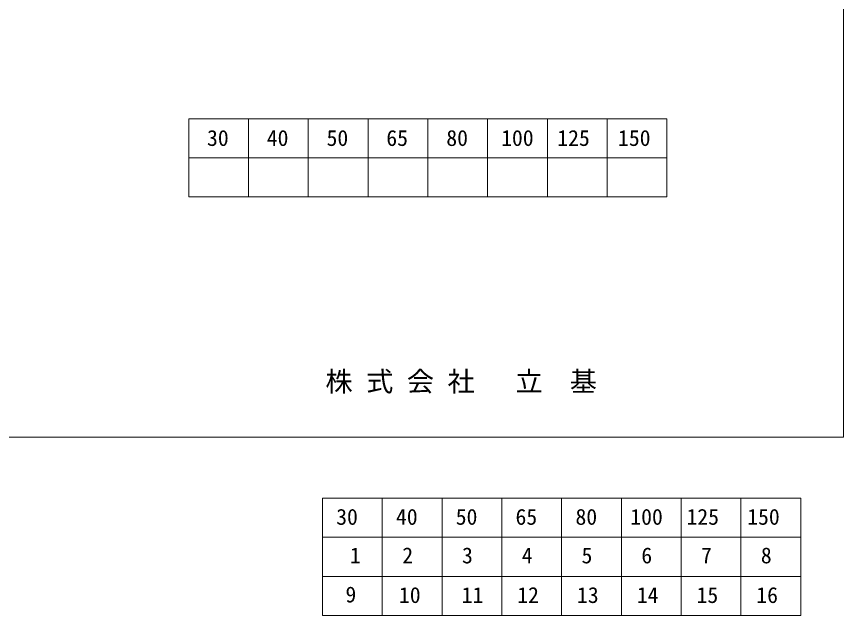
# Model space of a CAD drawing. Units: millimetres, scale not verified. Extents: x -4890 to 18490, y -2302 to 2302.
# Drawn here: x 3368 to 4890, y -2302 to -1199 of the extents above; entities that cross this region are included whole.
import ezdxf
from ezdxf.enums import TextEntityAlignment as Align

# ---------------------------------------------------------------- set-up
doc = ezdxf.new("R2010")
doc.units = ezdxf.units.MM
doc.header["$LTSCALE"] = 10
for name, color, linetype, lineweight in [('0-2_waku', 7, 'Continuous', 18), ('0-E_文字１', 7, 'Continuous', 18), ('1-5_文字２', 7, 'Continuous', 5)]:
    doc.layers.add(name, color=color, linetype=linetype, lineweight=lineweight)
doc.styles.add('ＭＳ ゴシック', font='')
doc.styles.get('ＭＳ ゴシック').set_extended_font_data('MS Gothic')

msp = doc.modelspace()

# ---------------------------------------------------------------- linework, layer by layer
at = {"layer": '0-2_waku'}
for p, q in [((4889.94, 2301.53), (4889.94, -1973.47)), ((3684.94, -1386.8), (3684.94, -1530.8)), ((3684.94, -1386.8), (3684.94, -1530.8)), ((3684.94, -1386.8), (3684.94, -1530.8)), ((3684.94, -1386.8), (3684.94, -1530.8)), ((3684.94, -1386.8), (4564.94, -1386.8)), ((3794.94, -1386.8), (3794.94, -1530.8)), ((3904.94, -1386.8), (3904.94, -1530.8)), ((3904.94, -1386.8), (3904.94, -1530.8)), ((4014.94, -1386.8), (4014.94, -1530.8)), ((4124.94, -1386.8), (4124.94, -1530.8)), ((4234.94, -1386.8), (4234.94, -1530.8)), ((4344.94, -1386.8), (4344.94, -1530.8)), ((4454.94, -1386.8), (4454.94, -1530.8)), ((4564.94, -1386.8), (4564.94, -1530.8)), ((3684.94, -1458.8), (4564.94, -1458.8)), ((3684.94, -1530.8), (4564.94, -1530.8)), ((-1230.06, -1973.47), (4889.94, -1973.47)), ((-1230.06, -1973.47), (4889.94, -1973.47))]:
    msp.add_line(p, q, dxfattribs=at)
at = {"layer": '1-5_文字２'}
for p, q in [((3931.19, -2085.5), (3931.19, -2229.5)), ((3931.19, -2085.5), (3931.19, -2229.5)), ((3931.19, -2085.5), (3931.19, -2229.5)), ((3931.19, -2085.5), (3931.19, -2229.5)), ((3931.19, -2085.5), (4811.19, -2085.5)), ((3931.19, -2085.5), (3931.19, -2229.5)), ((3931.19, -2085.5), (3931.19, -2229.5)), ((3931.19, -2085.5), (3931.19, -2229.5)), ((3931.19, -2085.5), (3931.19, -2229.5)), ((3931.19, -2085.5), (4811.19, -2085.5)), ((4041.19, -2085.5), (4041.19, -2229.5)), ((4041.19, -2085.5), (4041.19, -2229.5)), ((4151.19, -2085.5), (4151.19, -2229.5)), ((4151.19, -2085.5), (4151.19, -2229.5)), ((4151.19, -2085.5), (4151.19, -2229.5)), ((4151.19, -2085.5), (4151.19, -2229.5)), ((4261.19, -2085.5), (4261.19, -2229.5)), ((4261.19, -2085.5), (4261.19, -2229.5)), ((4371.19, -2085.5), (4371.19, -2229.5)), ((4371.19, -2085.5), (4371.19, -2229.5)), ((4481.19, -2085.5), (4481.19, -2229.5)), ((4481.19, -2085.5), (4481.19, -2229.5)), ((4591.19, -2085.5), (4591.19, -2229.5)), ((4591.19, -2085.5), (4591.19, -2229.5)), ((4701.19, -2085.5), (4701.19, -2229.5)), ((4701.19, -2085.5), (4701.19, -2229.5)), ((4811.19, -2085.5), (4811.19, -2229.5)), ((4811.19, -2085.5), (4811.19, -2229.5)), ((3931.19, -2157.5), (4811.19, -2157.5)), ((3931.19, -2157.5), (4811.19, -2157.5)), ((3931.19, -2229.5), (4811.19, -2229.5)), ((3931.19, -2229.5), (4811.19, -2229.5)), ((3931.19, -2229.5), (3931.19, -2301.5)), ((3931.19, -2229.5), (3931.19, -2301.5)), ((3931.19, -2229.5), (3931.19, -2301.5)), ((3931.19, -2229.5), (3931.19, -2301.5)), ((3931.19, -2229.5), (4811.19, -2229.5)), ((3931.19, -2229.5), (3931.19, -2301.5)), ((3931.19, -2229.5), (3931.19, -2301.5)), ((3931.19, -2229.5), (3931.19, -2301.5)), ((3931.19, -2229.5), (3931.19, -2301.5)), ((3931.19, -2229.5), (4811.19, -2229.5)), ((4041.19, -2229.5), (4041.19, -2301.5)), ((4041.19, -2229.5), (4041.19, -2301.5)), ((4151.19, -2229.5), (4151.19, -2301.5)), ((4151.19, -2229.5), (4151.19, -2301.5)), ((4151.19, -2229.5), (4151.19, -2301.5)), ((4151.19, -2229.5), (4151.19, -2301.5)), ((4261.19, -2229.5), (4261.19, -2301.5)), ((4261.19, -2229.5), (4261.19, -2301.5)), ((4371.19, -2229.5), (4371.19, -2301.5)), ((4371.19, -2229.5), (4371.19, -2301.5)), ((4481.19, -2229.5), (4481.19, -2301.5)), ((4481.19, -2229.5), (4481.19, -2301.5)), ((4591.19, -2229.5), (4591.19, -2301.5)), ((4591.19, -2229.5), (4591.19, -2301.5)), ((4701.19, -2229.5), (4701.19, -2301.5)), ((4701.19, -2229.5), (4701.19, -2301.5)), ((4811.19, -2229.5), (4811.19, -2301.5)), ((4811.19, -2229.5), (4811.19, -2301.5)), ((3931.19, -2301.5), (4811.19, -2301.5)), ((3931.19, -2301.5), (4811.19, -2301.5))]:
    msp.add_line(p, q, dxfattribs=at)

# ---------------------------------------------------------------- texts
at = {"layer": '0-E_文字１', "style": 'ＭＳ ゴシック'}
for s, height, p in [('30', 29.33, (3718.59, -1445.71)), ('40', 29.33, (3828.59, -1445.71)), ('50', 29.33, (3938.59, -1445.71)), ('65', 29.33, (4048.59, -1445.71)), ('80', 29.33, (4159, -1445.71)), ('100', 29.33, (4259.87, -1445.71)), ('125', 29.33, (4363.26, -1445.71)), ('150', 29.33, (4475.02, -1445.71)), ('株 式 会 社 \u3000立\u3000基', 36.66, (3936.48, -1899.83))]:
    msp.add_text(s, height=height, dxfattribs=at).set_placement(p, align=Align.BOTTOM_LEFT)
at = {"layer": '1-5_文字２', "style": 'ＭＳ ゴシック'}
for s, p in [('30', (3956.34, -2143.32)), ('30', (3956.34, -2143.32)), ('40', (4066.34, -2143.32)), ('40', (4066.34, -2143.32)), ('50', (4176.34, -2143.32)), ('50', (4176.34, -2143.32)), ('65', (4286.34, -2143.32)), ('65', (4286.34, -2143.32)), ('80', (4396.75, -2143.32)), ('80', (4396.75, -2143.32)), ('100', (4497.62, -2143.32)), ('100', (4497.62, -2143.32)), ('125', (4601.01, -2143.32)), ('125', (4601.01, -2143.32)), ('150', (4712.78, -2143.32)), ('150', (4712.78, -2143.32)), ('1', (3981.49, -2214.35)), ('2', (4077.93, -2214.35)), ('3', (4187.93, -2214.35)), ('4', (4297.93, -2214.35)), ('5', (4407.93, -2214.35)), ('6', (4517.93, -2214.35)), ('7', (4627.93, -2214.35)), ('8', (4737.93, -2214.35)), ('9', (3973.42, -2286.35)), ('10', (4071.84, -2287.32)), ('11', (4187.34, -2287.32)), ('12', (4289.54, -2287.32)), ('13', (4399.54, -2287.32)), ('14', (4509.54, -2287.32)), ('15', (4619.54, -2287.32)), ('16', (4729.54, -2287.32))]:
    msp.add_text(s, height=29.33, dxfattribs=at).set_placement(p, align=Align.BOTTOM_LEFT)

doc.saveas('drawing.dxf')
